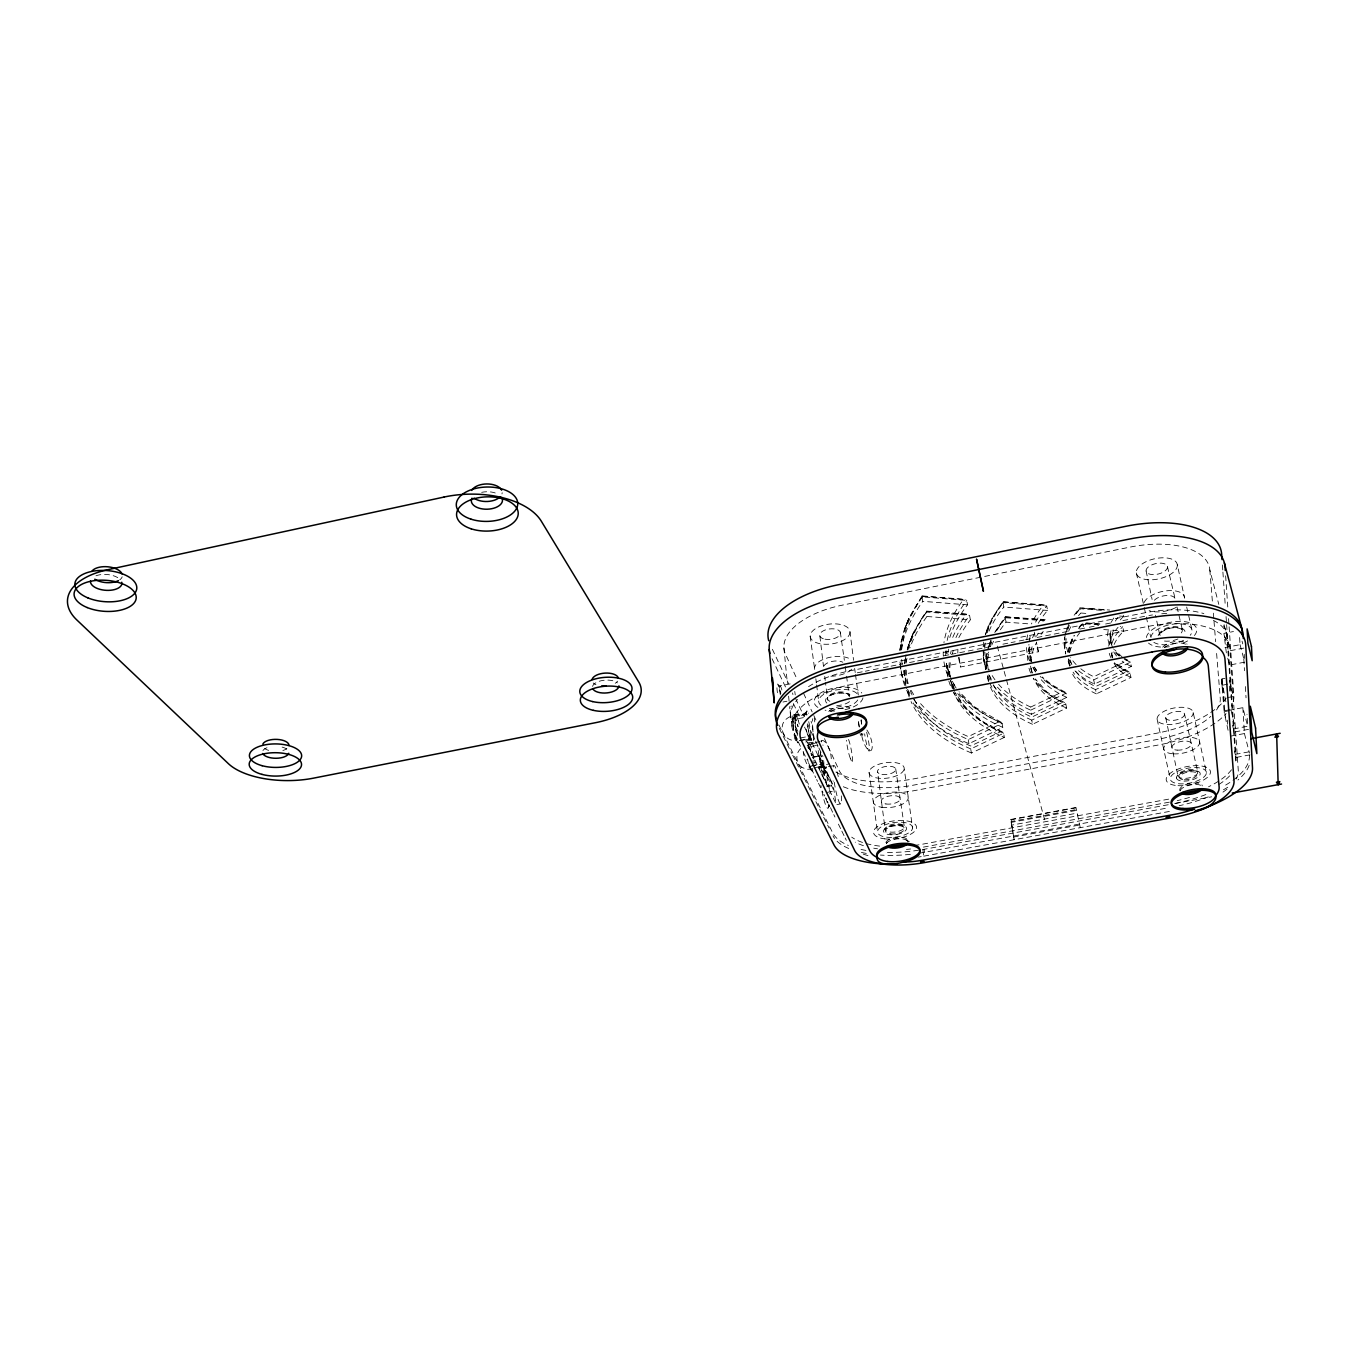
<?xml version="1.0" encoding="UTF-8"?>
<svg xmlns="http://www.w3.org/2000/svg" width="1349" height="1349" viewBox="0 0 1349 1349"><rect width="100%" height="100%" fill="white"/><g stroke="black" fill="none" stroke-linecap="round" stroke-linejoin="round"><path stroke-width="0.75" stroke-dasharray="5 3.75" d="M1065.17 634.064L1064.243 644.788L1065.727 653.995A145.507 67.551 -12.7 0 1 1065.997 638.971M983.708 642.04L983.219 646.491A229.532 107.212 -12.8 0 1 983.708 642.596M986.557 655.176L986.304 670.318A220.713 102.069 -12.6 0 1 987.299 652.022L986.557 655.749L988.277 647.571M904.724 663.826L905.314 658.801M828.859 804.493L828.269 807.292L829.601 805.96A19.442 2.698 80.2 0 1 825.773 797.697M906.022 654.821L904.977 662.022A304.941 141.493 -12.6 0 1 905.398 658.784M904.741 663.286L905.668 657.132M807.275 714.768C797.714 712.744 781.088 716.319 782.201 729.033C782.589 735.593 788.861 741.073 795.438 740.449A12.411 1.13 86 0 0 795.151 721.833A12.411 1.13 86 0 0 793.212 721.934A12.411 1.13 86 0 0 795.455 740.449M1064.344 639.19L1064.665 637.217A145.338 67.72 -12.7 0 0 1065.491 652.14M1068.138 651.854L1072.86 636.846M806.129 713.452L806.398 711.952C803.97 714.65 796.787 716.201 793.499 714.228L798.085 726.74A14.316 2.108 79.9 0 0 795.354 717.432M907.219 650.117L913.475 632.496L926.325 611.097L968.295 614.2M1065.17 634.654L1069.015 623.66M907.253 649.645L909.175 642.866L907.54 648.616A304.941 141.493 -12.6 0 1 926.358 612.041M1038.241 623.305A182.048 84.599 -12.7 0 1 1047.566 610.439L1046.757 606.055L1003.032 602.632A229.532 107.212 -12.8 0 0 985.461 634.755L992.122 618.179L1003.083 601.721M988.261 648.262L990.992 640.067L988.952 645.699M985.444 634.755L988.261 626.172L985.461 634.064M988.8 646.626L990.992 640.067M994.719 632.462L1005.275 616.797M922.058 595.971L908.855 618.297L904.454 629.123L899.935 650.96A314.958 147.648 -12.8 0 1 922.092 596.899M1074.124 615.228L1079.942 607.775L1090.144 608.517M1079.048 627.218L1081.594 624.182M886.344 843.496L887.558 842.164M800.699 748.695C795.151 753.501 795.725 763.18 801.778 767.294M1221.671 679.019L1225.044 678.311M1010.839 819.45L1075.794 807.528M812.789 757.059L814.341 756.722M998.968 721.799L968.278 736.605A312.024 146.468 -12.8 0 1 918.281 700.873M1030.754 707.061L1062.759 691.649A183.683 85.813 -12.8 0 1 1040.197 676.439M913.678 699.22A314.958 147.648 -12.8 0 0 968.346 739.572L1002.088 723.351L1002.796 727.448L968.919 743.687A315.329 147.277 -12.8 0 1 914.302 703.419M1030.703 710.164L1065.997 693.201L1066.789 697.349L1031.445 714.279L1030.703 710.164A229.532 107.212 -12.8 0 1 995.815 685.309M1078.525 670.689A145.338 67.72 -12.7 0 0 1093.668 679.896L1130.479 662.19L1131.373 666.406L1094.545 684.061A145.507 67.551 -12.7 0 1 1073.602 669.34M1065.794 703.891L1031.749 720.147L1032.491 724.295L1066.587 708.073L1065.794 703.891A174.864 80.755 -12.6 0 1 1035.594 679.643M1130.074 673.168L1095.557 689.643L1096.4 693.841L1130.968 677.4L1130.074 673.168A91.681 42.274 -12.5 0 1 1115.185 662.19M1004.331 737.397L971.398 753.062L970.724 748.965L1003.605 733.266L1004.331 737.397A258.57 119.285 -12.6 0 1 953.861 692.593M829.331 805.994L829.601 805.96M807.14 745.441L820.243 741.157M818.168 767.261L829.416 763.635M812.587 769.048L806.331 769.352L801.441 767.058M980.689 577.237L842.164 605.178A72.644 35.883 -7.9 0 0 785.556 654.299L796.534 678.075M984.686 576.428L1130.226 547.07A75.308 36.794 -12.2 0 1 1209.817 569.919L1218.805 604.386M811.896 765.726L822.013 763.905A2.074 1.838 -23.8 0 1 823.362 764.714L823.446 764.866M782.976 702.02L786.939 701.227M857.306 672.78L863.309 671.6M865.316 671.212L869.312 670.419M873.326 669.644L881.352 668.059M883.359 667.671L889.396 666.473M891.065 666.153L902.7 663.86M909.53 662.528L915.566 661.33M917.59 660.943L923.643 659.745M925.667 659.357L931.737 658.16M933.761 657.772L941.855 656.17M943.878 655.783L949.966 654.585M951.129 654.349L966.204 651.398M968.228 650.994L974.332 649.796M977.131 649.24L992.679 646.188M1002.897 644.181L1009.018 642.984M1011.076 642.579L1015.156 641.77M1019.254 640.96L1023.992 640.033M1025.611 639.713L1030.484 638.768M1037.061 637.47L1042.17 636.458M1045.593 635.784L1052.102 634.502M1054.176 634.097L1060.348 632.883M1062.422 632.479L1069.538 631.079M1079.841 629.056L1087.193 627.622M1089.267 627.218L1098.592 625.38M1105.624 623.997L1110.8 622.985M1122.874 620.607L1129.787 619.242M1131.524 618.904L1136.701 617.893M1139.736 617.286L1145.368 616.189M958.498 657.536L960.488 666.996L1038.376 651.769L1036.352 642.057M790.16 683.909L779.503 685.983L778.103 685.022L780.767 693.251A10.404 1.585 79.8 0 0 777.395 684.128A10.404 1.585 79.8 0 0 777.766 694.701M795.792 738.004A14.384 2.125 79.9 0 1 792.335 719.759A14.384 2.125 79.9 0 1 794.173 714.869A2.125 1.855 -25.5 0 0 796.45 716.319L806.078 714.447A2.125 1.855 -25 0 0 807.916 712.221L808.422 713.284M1226.359 652.899L1223.931 633.389L1233.458 631.534M803.38 717.634L797.613 718.764A2.108 1.855 -25.5 0 1 795.337 717.263L794.173 714.818M1224.976 647.571L1240.051 644.67L1239.562 636.526M1243.862 648.076L1228.517 651.027L1223.931 633.389M800.513 737.937L808.27 736.453A2.142 1.889 -19.1 0 1 810.597 737.97L811.592 740.129A2.125 1.872 -25.4 0 0 809.299 738.611L808.27 736.453A11.618 1.669 80.1 0 1 807.478 734.412M799.637 740.466L809.299 738.611M799.738 740.719L809.754 738.814M815.42 743.114L809.788 744.193A2.057 1.821 -25.5 0 1 807.545 742.726A13.355 1.922 80 0 0 806.904 741.68A14.097 2.023 80 0 0 806.011 742.27M1244.655 662.157L1229.512 665.074L1227.506 657.351M816.499 745.424L810.884 746.503A2.057 1.821 -25.5 0 1 808.658 745.036L807.545 742.726M817.713 756.064L819.197 755.845M818.776 768.137C821.963 764.765 827.257 770.363 823.716 765.659A2.074 1.838 -25.4 0 0 821.457 764.158L812.014 765.945M805.657 740.837L811.744 740.247A14.384 2.023 79.9 0 0 813.481 737.262A14.384 2.023 79.9 0 0 811.086 721.277M813.43 742.254L807.174 742.81L810.833 751.899L809.535 747.312L809.838 748.257M1222.818 685.14L1230.221 683.606M814.897 767.648L822.435 766.215A11.281 1.568 80.2 0 0 822.823 766.923M1227.472 697.618L1233.155 696.556L1229.243 679.913M1224.673 710.67L1230.187 709.625M1228.686 710.333L1242.851 707.669L1247.825 726.841M826.701 786.652L833.26 785.405L835.975 803.633L821.963 774.461L819.383 756.131L812.638 757.43L815.268 762.91M1228.062 730.281L1224.116 711.732L1229.344 710.754M827.325 792.335L834.104 791.054L820.175 761.814L813.194 763.146L812.823 759.335M1233.441 728.915L1247.673 726.251L1246.982 714.245M836.869 804.594L840.494 803.92M1248.483 729.371L1234.234 732.035L1232.548 725.408M1230.608 736.132L1244.419 733.552L1242.851 707.669M826.6 766.991L821.592 767.362L827.038 785.86A21.449 2.985 80.2 0 0 821.929 767.379A21.449 2.985 80.2 0 0 819.551 772.336M828.471 766.637L834.137 765.591M1235.262 754.378L1249.157 751.815L1249.376 755.76A83.621 34.568 -11 0 1 1222.565 786.838M1249.95 754.867L1236.038 757.447L1234.386 750.955M1010.721 819.787L1076.013 807.815L1076.62 810.378L1011.514 822.317L1010.721 819.787L1014.161 839.719L1011.514 822.317M1168.639 799.148L922.025 844.272A67.416 28.127 -7.9 0 1 916.224 845.216M1169.313 802.166L922.48 847.273L923.778 856.16A67.517 27.823 -7.9 0 1 917.961 857.121M887.457 852.383A80.923 33.776 -7.9 0 0 924.099 849.297L1169.398 804.527M1174.675 803.549L1211.672 796.804M919.327 853.158A81.041 33.725 -7.9 0 0 924.537 852.281L1168.065 807.882M1013.335 837.088L1079.605 825.015L1080.245 827.679L1076.013 807.815M923.778 856.16L938.752 853.445M940.624 853.091L1171.236 811.12M821.457 764.158L822.435 766.215M1005.376 616.712L1045.964 619.798M805.134 739.775L814.813 739.1M1003.184 601.654L1013.521 602.497M922.176 595.904L965.867 599.411M1000.317 629.814A220.966 101.799 -12.5 0 1 1006.067 622.142L1031.074 624.031M1103.735 629.561L1123.616 631.062L1122.688 626.712L1120.226 626.526M926.948 616.493L970.319 619.764L969.577 615.329L926.24 612.024L926.948 616.493A305.312 141.122 -12.6 0 0 909.968 647.874M1099.924 623.963L1086.569 622.934M1005.983 617.066L1044.075 619.967A176.652 81.716 -12.6 0 0 1041.681 622.985M1085.641 623.154L1099.233 624.182M927.151 611.384L966.424 614.368A259.935 120.601 -12.6 0 0 951.45 640.573M995.495 631.787A220.713 102.069 -12.6 0 1 1005.275 617.724L1044.649 620.725M1085.338 623.862L1097.833 624.823M1013.166 602.463L1045.829 605.094M1089.756 608.483L1109.687 610.052M1104.78 609.984L1080.583 608.079A142.859 66.674 -12.7 0 0 1074.883 615.414M922.918 596.309L963.506 599.496A268.434 125.811 -12.8 0 0 943.946 642.68M1101.357 610.338L1079.959 608.669L1080.836 613.019A145.507 67.551 -12.7 0 0 1078.559 615.616M1047.583 610.439L1003.825 607.033L1003.032 602.632M1080.836 613.019L1087.547 613.542M1119.619 616.038L1123.532 616.341L1122.621 612.008M967.503 604.824L922.665 601.334L921.974 596.882L966.744 600.389L967.503 604.824A267.018 124.462 -12.7 0 0 948.971 640.269M1002.391 731.967L984.703 722.727L970.285 711.952L963.995 705.493L955.598 693.184M1001.245 722.271L974.45 706.809L959.055 691.615M1064.513 702.593L1047.043 692.121L1035.273 678.884M1065.103 692.121L1052.153 684.988L1042.17 676.979M1129.18 672.072L1116.803 663.809M1123.481 657.756L1129.551 661.111M909.277 841.692L906.039 839.887L907.405 840.899M1122.334 657.182L1114.544 649.645M811.103 739.235L811.525 739.792M811.356 739.488L807.309 725.762M810.951 739.134L811.744 740.247M1034.329 666.996L1036.69 670.419M952.327 681.279L955.8 687.316M824.846 767.733L824.222 766.536M778.946 725.037L832.687 832.839A80.923 33.776 -7.9 0 0 848.386 845.452M779.267 728.325L791.796 753.433M792.723 755.271L795.438 760.684M796.332 762.505L829.112 828.067M800.429 746.301L793.617 732.322A75.375 34.77 -7.7 0 1 852.72 684.196L1147.611 626.492A78.175 35.698 -11.7 0 1 1229.799 648.127L1238.298 770.616A69.777 28.481 -10.9 0 1 1236.173 778.946M803.11 751.798L807.09 759.925M808.388 762.607L813.565 773.196M814.83 775.81L815.74 777.682M816.651 779.537L817.561 781.408M818.472 783.246L822.941 792.403M823.817 794.207L824.694 796.011M825.571 797.815L826.448 799.603M827.325 801.39L828.185 803.161M832.603 812.216L828.961 804.341M833.783 814.627L834.947 817.022M838.42 824.121L840.697 828.809M841.827 831.119L844.086 835.739M845.199 838.033L846.312 840.309M795.809 738.257A13.743 2.023 79.9 0 0 796.719 740.567L797.782 742.726A14.316 2.108 79.9 0 0 799.266 743.822M811.204 770.195L810.209 768.154A2.074 1.838 -25.9 0 1 811.12 766.333M797.866 731.411L791.93 719.152A75.24 35.125 -7.7 0 1 791.205 705.982M797.815 733.94L792.251 722.457A75.375 35.074 -7.7 0 1 797.546 699.457M796.45 716.319L797.613 718.764A11.585 1.72 80.1 0 1 798.406 720.788M772.066 658.75L785.489 686.961M793.364 703.537L800.311 718.174M804.56 727.111L826.347 772.96A78.495 34.72 -8.1 0 0 833.446 781.223M819.315 755.963L833.26 785.405M772.387 649.291L788.592 683.69M795.64 698.63L804.173 716.757M807.511 723.84L814.863 739.437M815.673 741.157L818.05 746.233M818.86 747.919L821.221 752.927M806.297 714.903L806.078 714.447A12.276 1.754 80.1 0 0 804.493 716.623M821.221 740.786L821.76 741.95M803.599 693.369L812.149 711.901M813.818 715.543L816.314 720.939M824.458 738.577L839.196 770.515A65.207 28.835 -8 0 0 913.189 785.202L1157.897 739.336A67.349 29.493 -11.3 0 0 1210.829 716.336M823.531 765.068L820.377 752.978M850.308 758.408L851.337 760.718M954.552 691.362L950.59 680.351A258.266 119.606 -12.6 0 0 953.17 688.327M951.467 679.761L946.222 663.506L948.516 672.46L946.442 663.995L947.133 668.261M1031.951 662.308L1030.889 659.459A181.828 84.818 -12.8 0 1 1028.933 644.367M1112.605 647.874L1110.463 640.842L1111.795 644.788M1112.571 657.03L1111.323 653.388L1112.217 657.688A91.799 42.156 -12.5 0 1 1112.132 651.162M824.172 773.331L823.564 771.409L825.048 776.501M1031.631 661.566L1030.063 656.541L1030.838 660.791M1012.34 827.746L1011.531 825.15L1077.126 813.143L1077.75 815.774M1011.362 819.349L1011.969 821.356L1075.794 809.653L1075.305 807.613M824.02 772.859L824.492 774.444M997.265 646.087L1045.188 821.743M1242.041 641.197L1242.749 643.895M1240.051 644.67L1244.453 661.347M1224.099 624.654L1229.799 648.127M1244.419 733.552L1249.494 753.147M1231.081 710.417L1235.397 728.898M810.445 750.466L810.732 751.663M1167.492 566.749A10.91 5.362 -12.6 0 1 1151.979 574.556A10.91 5.362 -12.6 0 1 1150.916 565.282A10.91 5.362 -12.6 0 1 1167.492 566.749L1175.215 599.141M1038.376 651.769L1036.285 642.276M1184.557 714.177A9.595 4.148 -11.5 0 1 1170.848 720.4A9.595 4.148 -11.5 0 1 1170.005 713.233A9.595 4.148 -11.5 0 1 1184.557 714.177L1197.794 772.134A10.033 4.114 -11.2 0 1 1183.377 778.39A10.033 4.114 -11.2 0 1 1182.601 771.274A10.033 4.114 -11.2 0 1 1197.794 772.134L1195.265 770.785L1187.744 771.004L1180.409 773.533L1178.065 776.468L1165.721 717.735M1186.682 607.033L1192.061 630.371M1136.33 572.971L1143.767 605.347M1176.986 606.898L1182.618 630.894L1182.146 629.477C1175.063 625.616 1164.491 628.583 1160.073 633.777L1159.82 635.328L1155.52 615.178M1157.122 719.354L1170.291 779.098M1206.394 772.437A18.363 7.504 -11.2 0 0 1178.655 770.852A18.363 7.504 -11.2 0 0 1179.97 783.836A18.363 7.504 -11.2 0 0 1206.394 772.437L1193.191 712.542A18.363 7.959 -11.5 0 0 1165.384 710.687A18.363 7.959 -11.5 0 0 1166.868 724.447A18.363 7.959 -11.5 0 0 1193.191 712.542M1177.306 564.793A20.91 10.286 -12.6 0 1 1147.527 579.699A20.91 10.286 -12.6 0 1 1145.605 561.909A20.91 10.286 -12.6 0 1 1177.306 564.793L1184.456 597.32M1144.188 607.286L1145.874 615.06M1146.313 616.999L1150.545 636.441M1222.228 687.636L1221.57 679.272L1225.904 702.02M811.019 752.911L811.558 755.541M1146.11 571.015L1152.097 599.462M1034.261 632.057L1035.358 637.807M1083.416 626.594L1082.825 623.676A135.878 62.695 -12.5 0 0 1078.762 628.482A133.585 61.734 -12.5 0 1 1082.404 624.098M1093.702 679.879L1094.545 684.061M1005.241 617.724L1006.05 622.142M983.033 650.336L984.197 662.19M983.472 657.924L985.748 669.576A229.802 106.942 -12.7 0 1 983.977 650.791M907.557 839.972L907.928 842.113M968.245 739.623L968.919 743.687M905.921 684.027L904.471 668.784A304.941 141.493 -12.6 0 0 905.887 683.37M901.84 675.613L899.85 661.263A314.958 147.648 -12.8 0 0 910.794 694.92M895.685 768.728L904.37 827.004A9.662 4.013 -7.7 0 1 889.851 832.029A9.662 4.013 -7.7 0 1 890.104 825.015A9.662 4.013 -7.7 0 1 904.37 827.004L900.845 825.15L893.156 825.419L886.124 828.084L885.281 830.461L877.626 772.134M924.099 849.297L924.537 852.281M957.874 649.206L957.841 653.034M959.055 657.216L960.488 666.996M869.076 772.303L877.491 831.726M912.582 827.966A17.672 7.318 -7.7 0 0 886.546 824.29A17.672 7.318 -7.7 0 0 885.973 837.105A17.672 7.318 -7.7 0 0 912.582 827.966L904.201 768.559A17.689 7.757 -7.8 0 0 878.098 764.495A17.689 7.757 -7.8 0 0 877.626 778.086A17.689 7.757 -7.8 0 0 904.201 768.559M840.309 632.108L844.356 660.285M854.642 668.396L855.215 672.493M855.485 674.551L858.284 695.055M845.216 666.288L846.295 674.23M846.565 676.22L849.28 696.084L848.201 694.6C842.164 691.835 831.726 692.408 827.19 698.698L827.611 700.08L825.47 682.442M791.947 726.167L789.637 706.64M810.176 636.256L814.56 668.497M850.005 632.023A20.05 9.983 -7.5 0 1 820.259 643.76A20.05 9.983 -7.5 0 1 820.007 626.391A20.05 9.983 -7.5 0 1 850.005 632.023L853.58 660.268M824.728 676.456L825.217 680.452M815.841 678.766L816.364 682.864M816.617 684.921L818.691 701.345M819.905 636.172L823.48 666.473M783.904 647.942L787.394 683.589M788.609 696.168L789.435 704.549M1209.817 569.919L1212.38 601.35M1213.341 613.171L1213.847 619.376M1214.016 621.451L1215.651 641.652M1216.613 653.456L1220.255 698.293A67.349 29.493 -11.3 0 1 1216.494 709.996M1222.194 678.935L1225.347 717.483M1221.57 679.373L1224.116 711.732M1227.286 720.181L1227.59 724.228M1229.327 686.101L1229.765 692.189M1222.413 564.961L1222.784 570.29M1222.902 572.06L1225.33 606.274M1226.056 616.56L1226.494 622.665M1226.629 624.671L1236.308 761.376A69.777 28.751 -11 0 1 1236.224 764.023M1225.634 575.838L1227.877 608.618M1228.568 618.618L1228.99 624.756M1229.124 626.813L1233.863 695.713A81.075 35.512 -11.3 0 1 1231.452 706.083M1244.216 654.248L1244.453 658.43M1243.795 658.902L1244.486 670.723M1245.397 686.557L1246.038 697.804M814.391 738.544A12.394 1.231 86 0 1 812.452 718.747M814.24 718.123A12.394 1.231 86 0 1 814.762 721.917M812.941 768.896A12.074 4.351 72 0 1 807.056 764.293A12.074 4.351 72 0 1 803.329 751.713M807.629 746.874A12.074 4.351 72 0 1 814.155 760.887M822.907 756.62A12.107 4.266 72 0 1 822.435 755.491M821.339 740.989A12.107 4.266 72 0 1 828.101 746.537A12.107 4.266 72 0 1 831.119 760.887M843.31 786.737A78.495 34.72 -8.1 0 0 915.263 790.463L1158.69 744.935A81.075 35.512 -11.3 0 0 1226.123 713.621M835.925 772.033A78.023 34.889 -8.1 0 0 913.543 778.896L1156.211 733.316A80.586 35.681 -11.4 0 0 1226.19 698.091M1230.811 683.943A80.586 35.681 -11.4 0 1 1229.951 690.705M1131.373 666.406A98.157 45.529 -12.7 0 1 1122.149 661.145M1116.601 656.002A98.157 45.529 -12.7 0 1 1112.841 650.066M1111.121 643.372A98.157 45.529 -12.7 0 1 1115.185 627.218M1120.277 619.95A98.157 45.529 -12.7 0 1 1123.532 616.341M1070.516 665.31A145.507 67.551 -12.7 0 1 1068.088 660.993M1068.627 631.231A145.507 67.551 -12.7 0 1 1071.258 626.02M1066.772 697.366A182.048 84.599 -12.7 0 1 1038.949 677.063M1035.442 671.987A182.048 84.599 -12.7 0 1 1032.71 666.558M1030.805 660.808A182.048 84.599 -12.7 0 1 1030.029 645.547M1002.863 727.415A267.018 124.462 -12.7 0 1 957.706 693.538M954.552 688.614A267.018 124.462 -12.7 0 1 950.691 680.807M949.207 676.709A267.018 124.462 -12.7 0 1 946.425 661.077M946.56 653.742A267.018 124.462 -12.7 0 1 946.846 650.774M908.855 694.701A315.329 147.277 -12.8 0 1 906.595 690.115M904.656 685.393A315.329 147.277 -12.8 0 1 900.424 660.454M901.267 650.049A315.329 147.277 -12.8 0 1 922.8 601.35M865.94 850.41A80.923 33.776 -7.9 0 1 859.515 849.061M1205.854 794.544A83.621 34.568 -11 0 1 1171.354 804.156M1235.448 760.971A69.659 28.784 -11 0 0 1235.532 758.323L1226.747 634.789A78.04 36.052 -11.8 0 0 1222.514 624.638M1231.485 769.773A69.659 28.784 -11 0 1 1208.552 786.771M879.599 846.093A67.416 28.127 -7.9 0 1 851.708 837.139M808.54 686.658A75.24 35.125 -7.7 0 1 850.865 670.622L1144.626 612.834A78.04 36.052 -11.8 0 1 1203.864 613.61M792.942 694.651A8.229 1.197 79.8 0 1 792.571 692.914M794.73 691.447A8.229 1.197 79.8 0 1 795.236 694.904M841.321 795.876A19.459 2.58 80.1 0 1 839.179 802.2A19.459 2.58 80.1 0 1 833.969 780.278M833.26 767.058A19.459 2.58 80.1 0 1 838.808 778.98M910.609 848.993A67.534 28.093 -7.9 0 1 906.444 849.381M877.524 848.791A67.534 28.093 -7.9 0 1 873.714 848.184M863.444 845.671A67.534 28.093 -7.9 0 1 855.249 842.181M1148.926 615.532A78.175 36.018 -11.8 0 1 1152.501 614.942M1161.742 613.795A78.175 36.018 -11.8 0 1 1167.357 613.373M1213.324 620.355A78.175 36.018 -11.8 0 1 1227.607 638.094M910.373 854.339A81.041 33.725 -7.9 0 1 880.408 855.064M866.311 853.411A81.041 33.725 -7.9 0 1 859.886 852.079M848.723 848.47A81.041 33.725 -7.9 0 1 833.008 835.891M812.773 770.296A13.928 2.007 80 0 1 811.187 769.992M808.675 745.204A13.928 2.007 80 0 1 811.542 755.558M826.279 767.092A13.945 1.905 80 0 1 824.661 767.514M822.89 744.935A13.945 1.905 80 0 1 823.025 745.39M821.339 763.888A12.04 1.686 80.2 0 1 817.73 745.289M809.366 743.468A11.281 1.619 80.2 0 1 809.788 744.193L810.884 746.503A12.006 1.72 80.2 0 1 814.122 760.549M811.069 766.063A2.074 1.838 -25.5 0 0 810.193 767.176A2.074 1.872 -13.1 0 0 810.074 767.918A14.097 2.023 80 0 1 807.511 758.931M808.355 748.678A12.04 1.737 80.2 0 1 809.147 743.383M823.598 765.389A14.114 1.939 80 0 1 820.226 751.983M823.666 760.566A12.023 1.669 80.2 0 1 823.042 767.008M797.782 742.726A2.125 1.872 -25.9 0 1 797.849 742.001M807.478 734.176A12.276 1.754 80.1 0 1 805.657 726.723M797.579 735.424A12.259 1.821 80.1 0 1 794.865 720.197A12.259 1.821 80.1 0 1 796.466 716.353M808.726 721.664A12.259 1.754 80.1 0 1 810.934 735.778A12.259 1.754 80.1 0 1 809.4 738.814M796.753 740.567A2.142 1.855 -33.1 0 1 796.854 739.808M796.821 739.808A2.125 1.872 -26.5 0 1 797.563 738.78M810.58 737.97A13.743 1.939 79.9 0 1 809.653 735.576M809.636 735.323A14.401 2.04 79.9 0 1 807.208 724.969M806.095 715.088A14.401 2.04 79.9 0 1 807.933 712.255M798.406 721.007A12.242 1.804 80.1 0 1 799.283 724.076M1160.123 635.497A11.45 5.329 -12.2 0 1 1173.208 626.661A11.45 5.329 -12.2 0 1 1180.139 634.03M1158.15 635.699A13.743 6.391 -12.2 0 1 1174.372 627.47A13.743 6.391 -12.2 0 1 1184.473 634.013M1177.93 638.971A13.743 6.391 -12.2 0 1 1162.568 640.691M1144.171 602.48A20.758 9.932 -12.4 0 1 1166.632 590.795A20.758 9.932 -12.4 0 1 1184.456 598.231M1176.143 607.387A20.758 9.932 -12.4 0 1 1149.129 610.625M1150.95 637.487A20.943 9.747 -12.2 0 1 1176.143 623.862A20.943 9.747 -12.2 0 1 1190.223 635.278M1183.613 640.269A20.943 9.747 -12.2 0 1 1153.867 642.343M1154.373 600.221A11.348 5.43 -12.4 0 1 1166.143 595.533A11.348 5.43 -12.4 0 1 1175.114 598.669M952.428 688.664A258.57 119.285 -12.6 0 1 950.455 680.571M949.949 676.439A258.57 119.285 -12.6 0 1 950.91 659.509M952.293 653.725A258.57 119.285 -12.6 0 1 953.187 650.825M958.835 637.605A258.57 119.285 -12.6 0 1 970.42 619.781M1003.673 733.232A258.266 119.606 -12.6 0 1 954.89 692.155M949.763 676.271A258.266 119.606 -12.6 0 1 949.511 659.459M950.505 653.709A258.266 119.606 -12.6 0 1 951.197 650.808M955.935 637.622A258.266 119.606 -12.6 0 1 969.661 615.329M971.482 753.012A305.312 141.122 -12.6 0 1 911.064 701.598M909.192 697.045A305.312 141.122 -12.6 0 1 906.528 687.67M905.735 682.881A305.312 141.122 -12.6 0 1 905.331 669.829M906.056 663.152A305.312 141.122 -12.6 0 1 907.017 658.11M970.808 748.914A304.941 141.493 -12.6 0 1 912.599 701.75M909.766 695.831A304.941 141.493 -12.6 0 1 907.051 688.108M908.181 683.707A302.227 140.481 -12.6 0 1 906.258 669.391M906.477 661.937A302.227 140.481 -12.6 0 1 906.73 659.408M908.602 649.291A302.227 140.481 -12.6 0 1 927.083 611.367M948.836 680.975A259.935 120.601 -12.6 0 0 949.443 682.948A259.868 120.533 -12.6 0 0 951.669 688.749M947.841 676.945A259.935 120.601 -12.6 0 1 946.694 662.292M947.74 653.523A259.935 120.601 -12.6 0 1 948.735 649.071M914.15 699.322A302.109 140.363 -12.6 0 0 970.69 745.997L1000.57 731.698A259.868 120.533 -12.6 0 1 953.507 692.492M912.059 694.988A302.109 140.363 -12.6 0 1 910.288 690.553M1030.552 666.102A174.864 80.755 -12.6 0 0 1031.951 671.751L1032.676 673.724L1031.176 668.952L1031.968 673.252A175.066 80.552 -12.5 0 1 1030.973 667.519M1030.029 660.302A174.864 80.755 -12.6 0 1 1032.541 645.378M1036.538 636.239A174.864 80.755 -12.6 0 1 1038.292 633.17M1066.57 708.09A175.066 80.552 -12.5 0 1 1033.756 678.732M1030.906 661.684A175.066 80.552 -12.5 0 1 1035.813 643.658M1041.057 634.485A175.066 80.552 -12.5 0 1 1043.199 631.433M1031.749 720.13A220.713 102.069 -12.6 0 1 990.284 684.145M988.901 680.823A220.713 102.069 -12.6 0 1 986.895 673.876M989.525 644.485A220.713 102.069 -12.6 0 1 991.026 640.691M1032.508 724.278A220.966 101.799 -12.5 0 1 989.643 685.09M988.497 681.667A220.966 101.799 -12.5 0 1 987.046 674.635M986.659 667.418A220.966 101.799 -12.5 0 1 989.036 652.629M991.785 645.075A220.966 101.799 -12.5 0 1 993.539 641.281M993.437 684.938A218.167 101.04 -12.6 0 0 1031.766 717.095L1062.658 702.323A176.652 81.716 -12.6 0 1 1033.25 678.21M991.178 680.132A218.167 101.04 -12.6 0 1 989.458 675.158M988.328 670.183A218.167 101.04 -12.6 0 1 988.632 652.107M990.014 646.441A218.167 101.04 -12.6 0 1 991.869 641.062M997.147 630.152A218.167 101.04 -12.6 0 1 1006.017 617.218M1030.619 672.982A176.652 81.716 -12.6 0 1 1028.478 666.136M1027.719 660.386A176.652 81.716 -12.6 0 1 1030.164 643.658M1032.508 637.824A176.652 81.716 -12.6 0 1 1035.61 631.922M1112.706 657.992A91.681 42.274 -12.5 0 1 1111.02 650.151M1111.981 643.507A91.681 42.274 -12.5 0 1 1122.705 626.712M1130.968 677.4A91.799 42.156 -12.5 0 1 1113.6 662.275M1114.105 644.485A91.799 42.156 -12.5 0 1 1123.616 631.062M1095.54 689.659A135.878 62.695 -12.5 0 1 1073.096 672.19M1069.926 666.069A135.878 62.695 -12.5 0 1 1068.223 659.408L1069.487 665.968A136.047 62.526 -12.5 0 1 1068.813 659.088M1068.121 652.444A135.878 62.695 -12.5 0 1 1073.871 635.716M1096.383 693.858A136.047 62.526 -12.5 0 1 1071.662 672.443M1069.774 652.039A136.047 62.526 -12.5 0 1 1079.638 632.85M1114.409 662.764A93.536 43.202 -12.5 0 0 1126.887 671.6L1095.607 686.54A133.585 61.734 -12.5 0 1 1074.58 669.745M1111.036 657.958A93.536 43.202 -12.5 0 1 1108.962 651.938A93.553 43.202 -12.5 0 1 1108.827 651.129M1071.882 664.753A133.585 61.734 -12.5 0 1 1069.841 657.267M1069.605 652.764A133.585 61.734 -12.5 0 1 1074.58 635.396M1108.76 646.171A93.553 43.202 -12.5 0 1 1118.051 627.319M913.695 694.6A312.024 146.468 -12.8 0 1 911.047 690.266M907.658 683.538A312.024 146.468 -12.8 0 1 905.803 678.918A312.159 146.586 -12.8 0 1 903.054 669.357M998.934 721.816A268.367 125.744 -12.8 0 1 959.257 693.875M953.777 686.675A268.367 125.744 -12.8 0 1 950.387 680.992M947.639 675.09A268.367 125.744 -12.8 0 1 946.172 671.026A268.434 125.811 -12.8 0 1 943.76 660.521M1002.155 723.317A266.714 124.766 -12.8 0 1 959.695 692.897M956.188 688.125A266.714 124.766 -12.8 0 1 952.445 681.835M950.016 676.557A266.714 124.766 -12.8 0 1 946.071 661.128M945.683 655.31A266.714 124.766 -12.8 0 1 945.767 650.909M947.15 640.455A266.714 124.766 -12.8 0 1 966.828 600.406M902.194 664.433A312.159 146.586 -12.8 0 1 901.688 659.408M901.773 649.088A312.159 146.586 -12.8 0 1 922.851 596.292M943.322 656.17A268.434 125.811 -12.8 0 1 943.221 651.736M991.262 679.087A229.532 107.212 -12.8 0 1 987.637 672.426M986.186 668.935A229.532 107.212 -12.8 0 1 983.101 654.147M1065.963 693.217A181.828 84.818 -12.8 0 1 1042.423 677.603M1036.319 670.335A181.828 84.818 -12.8 0 1 1034.666 667.755M1029.236 641.247A181.828 84.818 -12.8 0 1 1030.501 634.957M1035.61 622.176A181.828 84.818 -12.8 0 1 1046.723 606.055M984.905 652.191A226.902 106.149 -12.8 0 0 986.76 663.101A226.885 106.133 -12.8 0 0 989.289 670.015M984.821 648.414A226.902 106.149 -12.8 0 1 985.208 642.647M987.232 632.782A226.902 106.149 -12.8 0 1 1003.808 602.042L1043.435 605.161A183.683 85.813 -12.8 0 0 1031.429 623.946M1035.813 671.549A183.683 85.813 -12.8 0 1 1032.238 666.355M1029.489 660.858A183.683 85.813 -12.8 0 1 1026.42 644.535M1026.774 639.814A183.683 85.813 -12.8 0 1 1028.022 633.356M1030.737 707.078A226.885 106.133 -12.8 0 1 998.614 684.348M994.955 679.761A226.885 106.133 -12.8 0 1 991.852 674.989M1031.462 714.279A229.802 106.942 -12.7 0 1 991.987 683.302M990.048 680.031A229.802 106.942 -12.7 0 1 986.912 673.185M984.45 646.913A229.802 106.942 -12.7 0 1 985.192 643.018M989.053 631.147A229.802 106.942 -12.7 0 1 1003.841 607.033M1071.157 663.135A145.338 67.72 -12.7 0 1 1068.391 658.953M1066.722 629.494A145.338 67.72 -12.7 0 1 1067.784 626.914M1075.625 613.862A145.338 67.72 -12.7 0 1 1079.925 608.669M1080.785 668.767A142.859 66.674 -12.7 0 0 1093.769 676.709L1127.123 660.639A100.028 46.659 -12.7 0 1 1124.29 659.206M1076.131 664.585A142.859 66.674 -12.7 0 1 1070.634 657.553M1067.97 652.09A142.859 66.674 -12.7 0 1 1066.081 637.79M1067.599 630.135A142.859 66.674 -12.7 0 1 1069.453 625.143M1130.479 662.19A98.055 45.647 -12.7 0 1 1124.678 659.189M1119.721 655.698A98.055 45.647 -12.7 0 1 1113.6 648.886M1111.323 644.198A98.055 45.647 -12.7 0 1 1111.745 628.364M1115.37 621.08A98.055 45.647 -12.7 0 1 1117.916 617.437M1119.248 656.019A100.028 46.659 -12.7 0 1 1113.195 650.42M1109.451 644.367A100.028 46.659 -12.7 0 1 1108.659 628.651M1111.205 622.311A100.028 46.659 -12.7 0 1 1114.341 617.184M829.854 701.328A10.977 5.177 -7.4 0 1 835.216 692.543A10.977 5.177 -7.4 0 1 849.229 696.573M849.516 701.615A13.17 6.205 -7.4 0 1 836.768 705.561M826.836 703.065A13.17 6.205 -7.4 0 1 832.535 694.297A13.17 6.205 -7.4 0 1 849.954 694.904M851.742 669.171A19.898 9.645 -7.4 0 1 828.893 676.186M814.678 669.391A19.898 9.645 -7.4 0 1 827.713 657.84A19.898 9.645 -7.4 0 1 851 659.459M857.728 699.946A20.066 9.443 -7.4 0 1 829.365 708.495M820.951 705.325A20.066 9.443 -7.4 0 1 831.254 691.059A20.066 9.443 -7.4 0 1 857.812 694.617M823.919 665.968A10.893 5.278 -7.4 0 1 832.215 661.381A10.893 5.278 -7.4 0 1 842.805 662.224M822.081 775.557A19.442 2.698 80.2 0 1 824.694 770.043A19.442 2.698 80.2 0 1 829.939 793.92M828.91 804.577A21.449 2.985 80.2 0 1 825.824 805.437A21.449 2.985 80.2 0 1 820.9 785.287M780.329 694.819A8.212 1.265 80 0 1 779.823 686.051A8.212 1.265 80 0 1 782.201 691.312M1249.14 765.372A83.739 34.501 -11 0 1 1237.927 780.009M1227.759 787.26A83.739 34.501 -11 0 1 1221.739 790.683M1208.299 796.854A83.739 34.501 -11 0 1 1179.144 805.741M1229.614 775.911A69.777 28.751 -11 0 1 1217.877 785.101M1189.514 797.411A69.777 28.751 -11 0 1 1177.239 800.615M850.292 758.239A11.939 1.4 79.1 0 1 846.447 740.297M848.538 739.471A11.922 1.383 79.1 0 1 852.079 754.9A11.922 1.383 79.1 0 1 851.32 760.566M866.901 730.028A12.208 4.064 71.9 0 1 872.23 745.778A12.208 4.064 71.9 0 1 867.508 749.117A12.208 4.064 71.9 0 1 861.505 733.839M866.614 732.17A12.208 1.315 79.1 0 1 869.397 747.582A12.208 1.315 79.1 0 1 867.896 748.83A12.208 1.315 79.1 0 1 864.625 733.822M862.82 733.552A12.377 1.366 79.1 0 1 861.421 733.671M859.549 727.06A12.377 1.366 79.1 0 1 857.947 718.528M860.881 720.096A12.377 1.366 79.1 0 1 861.724 724.379M861.657 733.637A12.377 1.518 86 0 1 860.004 733.434M858.908 726.487A12.377 1.518 86 0 1 858.419 718.747M861.353 719.776A12.377 1.518 86 0 1 861.657 723.266M1180.156 790.699A11.466 4.62 -11.1 0 1 1189.582 785.118A11.466 4.62 -11.1 0 1 1201.537 785.776M1164.524 647.52A13.102 6.003 -12.1 0 1 1185.501 644.181M830.596 711.648A12.546 5.834 -7.4 0 1 845.351 708.259M828.792 711.479A12.546 5.834 -7.4 0 1 839.213 706.758A12.546 5.834 -7.4 0 1 850.882 708.276M886.478 843.277A11.045 4.502 -7.7 0 1 897.49 838.859A11.045 4.502 -7.7 0 1 907.708 841.338A11.045 4.502 -7.7 0 0 897.405 837.324A11.045 4.502 -7.7 0 0 885.787 843.125M1180.038 790.834A11.466 4.637 -11.1 0 1 1189.447 783.533A11.466 4.637 -11.1 0 1 1202.296 785.894M1162.737 647.216A13.085 6.02 -12.1 0 1 1175.687 641.433A13.085 6.02 -12.1 0 1 1187.019 644.215M867.98 855.586A67.517 27.823 -7.9 0 1 861.792 853.58M1227 789.165A69.777 28.481 -10.9 0 1 1221.368 793.178M286.865 748.695A13.22 6.003 0.4 0 1 282.885 750.466M268.653 750.364A13.22 6.003 0.4 0 1 264.691 748.543M502.165 492.689A15.564 8.769 -1.3 0 1 501.963 493.936M122.169 576.799A15.716 7.959 4.3 0 1 119.757 579.817M617.606 681.178A13.254 6.458 -4 0 1 615.228 683.269M595.954 684.685A13.254 6.458 -4 0 1 593.24 682.965M481.677 492.334A15.598 8.735 -1.4 0 1 498.169 494.257M262.937 750.55A13.254 5.969 0.4 0 1 269.328 747.009M282.093 747.093A13.254 5.969 0.4 0 1 288.113 750.314M95.964 575.787A15.75 7.925 4.2 0 1 120.567 579.986M592.548 686.405A13.271 6.425 -4 0 1 603.256 680.351A13.271 6.425 -4 0 1 617.319 682.847M862.955 697.838A24.619 11.585 -7.4 0 1 843.31 710.08M834.711 711.007A24.619 11.585 -7.4 0 1 825.116 710.198M817.899 707.399A24.619 11.585 -7.4 0 1 828.117 689.626A24.619 11.585 -7.4 0 1 861.775 693.015M1146.363 637.537A25.682 11.939 -12.2 0 1 1178.132 621.4A25.682 11.939 -12.2 0 1 1194.202 635.767M1187.609 640.927A25.682 11.939 -12.2 0 1 1179.869 644.333M1169.33 646.727A25.682 11.939 -12.2 0 1 1148.505 643.085M1110.21 633.406L1110.311 640.387L1110.21 633.406M899.968 650.437L901.52 639.73L899.968 650.437M906.477 624.317L904.454 629.73L908.855 618.297L906.477 624.317M911.148 638.296L909.175 643.473L913.475 632.496L911.148 638.296M818.742 755.946L813.396 756.974L827.173 785.624L832.367 784.646L818.742 755.946M780.767 693.251L780.312 691.228L780.717 693.184M897.018 834.373A11.601 4.806 -7.7 0 0 906.427 827.746A11.601 4.806 -7.7 0 0 893.055 825.268A11.601 4.806 -7.7 0 0 883.713 831.911A11.601 4.806 -7.7 0 0 897.018 834.373M881.841 807.309A17.537 7.47 -7.8 0 0 908.214 798.052A17.537 7.47 -7.8 0 0 882.364 794.207A17.537 7.47 -7.8 0 0 881.841 807.309M885.922 803.97A9.595 4.081 -7.8 0 0 900.339 798.895A9.595 4.081 -7.8 0 0 886.158 796.821A9.595 4.081 -7.8 0 0 885.922 803.97M881.959 774.444A9.241 4.047 -7.8 0 0 895.803 769.453A9.241 4.047 -7.8 0 0 882.162 767.362A9.241 4.047 -7.8 0 0 881.959 774.444M1176.446 777.951A12.057 4.924 -11.2 0 0 1188.907 780.666A12.057 4.924 -11.2 0 0 1200.205 773.567A12.057 4.924 -11.2 0 0 1187.727 770.852A12.057 4.924 -11.2 0 0 1176.446 777.951M1173.428 753.838A18.212 7.672 -11.4 0 0 1199.581 742.287A18.212 7.672 -11.4 0 0 1172.045 740.567A18.212 7.672 -11.4 0 0 1173.428 753.838M1177.188 750.128A9.966 4.199 -11.4 0 0 1191.471 743.788A9.966 4.199 -11.4 0 0 1176.379 742.894A9.966 4.199 -11.4 0 0 1177.188 750.128M824.998 639.19A10.472 5.211 -7.5 0 0 840.494 633.035A10.472 5.211 -7.5 0 0 824.795 630.135A10.472 5.211 -7.5 0 0 824.998 639.19M890.441 833.884A9.679 3.996 -7.7 0 0 904.639 828.657A9.679 3.996 -7.7 0 0 890.036 826.954A9.679 3.996 -7.7 0 0 890.441 833.884M884.64 838.842A21.685 8.971 -7.7 0 0 916.544 827.19A21.685 8.971 -7.7 0 0 883.915 823.278A21.685 8.971 -7.7 0 0 884.64 838.842M1178.014 785.658A22.511 9.207 -11.2 0 0 1210.458 771.695A22.511 9.207 -11.2 0 0 1176.48 769.723A22.511 9.207 -11.2 0 0 1178.014 785.658M1184.22 779.756A9.005 3.676 -11.2 0 0 1197.153 774.141A9.005 3.676 -11.2 0 0 1183.528 773.399A9.005 3.676 -11.2 0 0 1184.22 779.756"/><path stroke-width="1.5" d="M1176.143 649.409L1174.018 649.864A25.884 11.753 -12 0 0 1152.198 666.322A25.884 11.753 -12 0 0 1178.065 672.999A25.884 11.753 -12 0 0 1202.954 657.334L1202.954 656.457M838.269 717.162A24.771 9.224 -7.5 0 0 818.034 730.551L818.135 732.305A51.566 23.489 -7.7 0 0 818.421 741.141L869.886 851A46.17 18.785 -7.9 0 0 876.057 856.868L877.154 858.015M1276.643 733.94L1274.974 737.279L1278.498 736.621L1276.643 733.94L1278.178 784.663L1276.407 782.218L1279.796 781.594L1278.178 784.663M1194.961 811.154A22.629 10.927 -11.8 0 0 1216.022 796.163L1216.478 794.679A47.721 19.24 -10.9 0 0 1219.125 787.023L1208.316 666.288A53.488 24.13 -11.6 0 0 1203.763 658.008L1203.004 657.385M837.476 714.987L840.933 714.026A51.566 23.489 -7.7 0 1 859.111 708.765M1194.759 809.164L1191.437 809.99M1191.437 809.973A47.721 19.24 -10.9 0 1 1174.625 814.358L922.244 860.24A46.17 18.785 -7.9 0 1 905.398 862.011L902.194 862.365A21.786 8.752 -13.7 0 1 877.204 857.998M859.128 708.748L1152.215 651.938M1250.776 738.746L1280.167 733.283M1232.227 793.043L1281.55 784.039M1166.008 817.443L1169.954 816.718M839.247 714.7L839.382 714.666A24.788 11.399 -7.4 0 1 866.395 721.395A24.788 11.399 -7.4 0 1 847.678 736.402A24.788 11.399 -7.4 0 1 818.489 731.428L818.489 731.428M1192.921 809.467L1193.039 809.434A22.663 9.038 -11 0 1 1171.438 803.937A22.663 9.038 -11 0 1 1192.212 791.239A22.663 9.038 -11 0 1 1215.887 795.438M903.83 862.045L903.931 862.045A21.82 8.802 -7.7 0 0 919.698 849.921A21.82 8.802 -7.7 0 0 895.281 845.638A21.82 8.802 -7.7 0 0 876.917 857.323M1174.018 649.864L1172.214 649.864A53.488 24.13 -11.6 0 0 1152.231 651.955M1224.369 562.921L1241.636 627.909M769.217 649.51L774.225 702.896L772.319 677.603L772.943 685.629M1222.025 559.599L1221.654 554.186A90.063 44.5 -12.3 0 0 1126.246 526.228L837.544 584.91A86.892 43.387 -7.9 0 0 768.728 640.741M1225.263 570.475L1225.027 566.9A90.653 44.315 -12.2 0 0 1129.079 539.128L839.247 597.759A87.449 43.202 -7.9 0 0 769.925 653.456M1243.323 638.532L1243.12 635.092A93.806 43.235 -11.8 0 0 1144.306 608.534L848.386 666.844A90.467 42.106 -7.7 0 0 777.732 725.273M1242.429 635.075L1242.244 631.787A93.654 43.286 -11.8 0 0 1143.564 605.161L847.948 663.489A90.316 42.173 -7.8 0 0 776.012 718.376M1197.979 791.29A69.659 28.784 -11 0 1 1194.776 792.453M896.259 846.852A67.416 28.127 -7.9 0 1 891.335 846.852M1176.126 649.274A25.867 12.006 -6 0 1 1202.718 656.39M828.741 715.746A24.788 11.399 -7.4 0 0 830.461 735.441A24.788 11.399 -7.4 0 0 866.496 721.159A24.788 11.399 -7.4 0 0 828.741 715.746A12.546 5.834 -7.4 0 0 840.95 718.292A12.546 5.834 -7.4 0 0 852.315 712.947M1201.605 789.755A11.466 4.62 -11.1 0 1 1182.517 793.836M1187.626 648.093A13.102 6.003 -12.1 0 1 1175.114 655.496A13.102 6.003 -12.1 0 1 1162.197 652.579M853.057 712.862A12.546 5.834 -7.4 0 1 842.535 719.759A12.546 5.834 -7.4 0 1 828.708 717.145M907.405 843.648A11.045 4.502 -7.7 0 1 897.625 847.897A11.045 4.502 -7.7 0 1 887.001 846.464M904.977 844.002A11.045 4.502 -7.7 0 1 891.402 846.498M1199.345 789.755A11.466 4.637 -11.1 0 1 1182.635 792.47M1186.209 648.313A13.085 6.02 -12.1 0 1 1174.557 653.843A13.085 6.02 -12.1 0 1 1162.855 652.275M924.116 861.37A81.395 33.556 -7.9 0 1 920.625 861.944M896.596 864.136A81.395 33.556 -7.9 0 1 833.952 844.828L778.643 734.969A90.889 41.937 -7.7 0 1 849.685 676.709L1146.465 618.449A94.261 43.067 -11.7 0 1 1245.7 644.822L1252.496 767.783A84.127 34.349 -10.9 0 1 1195.787 810.766M262.87 744.024A13.22 6.003 0.4 0 1 277.253 739.404A13.22 6.003 0.4 0 1 289.023 745.491M500.108 496.887A15.564 8.769 -1.3 0 1 474.055 498.118M471.728 490.412A15.564 8.769 -1.3 0 1 486.871 483.954A15.564 8.769 -1.3 0 1 501.643 490.21M118.408 580.626A15.716 7.959 4.3 0 1 94.801 579.21M92.036 571.049A15.716 7.959 4.3 0 1 107.971 566.799A15.716 7.959 4.3 0 1 122.068 573.966M606.241 685.966A13.254 6.458 -4 0 1 601.587 685.983M592.093 679.424A13.254 6.458 -4 0 1 605.128 673.1A13.254 6.458 -4 0 1 618.297 677.957M501.643 497.376A15.598 8.735 -1.4 0 1 487.208 509.214A15.598 8.735 -1.4 0 1 471.998 498.169M288.753 753.265A13.254 5.969 0.4 0 1 276.09 758.273A13.254 5.969 0.4 0 1 262.718 753.501M121.764 582.228A15.75 7.925 4.2 0 1 106.571 590.356A15.75 7.925 4.2 0 1 90.501 580.93M618.938 685.848A13.271 6.425 -4 0 1 607.185 692.88A13.271 6.425 -4 0 1 592.767 688.681M444.091 497.039L107.987 569.666A75.611 37.705 3.4 0 0 76.893 620.017L228.403 763.669A65.14 29.459 0.2 0 0 313.491 778.154L595.28 722.744A65.241 31.432 -3.5 0 0 638.735 682.004L541.337 521.237A75.072 40.959 -1.2 0 0 444.091 497.039M1150.275 639.949L855.401 697.349A68.597 31.364 -7.7 0 0 801.491 740.736L854.625 850.426A61.43 25.091 -7.9 0 0 924.116 862.652L1174.743 817.157A63.487 25.682 -10.9 0 0 1234.015 780.835L1224.976 659.324A71.16 32.207 -11.7 0 0 1150.275 639.949M983.421 591.233L976.575 559.312L983.421 591.233M1251.467 646.609L1247.117 628.887L1247.876 643.153L1252.176 660.723L1251.467 646.609M1255.565 728.038L1250.304 706.252L1251.703 732.187L1256.846 753.602L1255.565 728.038M1182.989 808.439A22.646 9.055 -11.1 0 0 1215.685 794.628A22.646 9.055 -11.1 0 0 1181.522 792.774A22.646 9.055 -11.1 0 0 1182.989 808.439M1165.435 672.021A25.867 11.77 -12 0 0 1202.566 654.653A25.867 11.77 -12 0 0 1163.529 651.618A25.867 11.77 -12 0 0 1165.435 672.021M887.76 861.471A21.803 8.819 -7.7 0 0 919.9 849.937A21.803 8.819 -7.7 0 0 887.086 846.177A21.803 8.819 -7.7 0 0 887.76 861.471M261.959 774.377A26.171 11.686 0.3 0 0 301.535 764.647A26.171 11.686 0.3 0 0 262.583 754.142A26.171 11.686 0.3 0 0 261.959 774.377M262.161 765.709A26.12 11.753 0.3 0 0 301.653 755.963A26.12 11.753 0.3 0 0 262.785 745.356A26.12 11.753 0.3 0 0 262.161 765.709M471.189 528.825A30.842 17.115 -1.5 0 0 518.218 513.935A30.842 17.115 -1.5 0 0 472.757 499.164A30.842 17.115 -1.5 0 0 471.189 528.825M470.868 519.112A30.757 17.2 -1.4 0 0 517.746 504.189A30.757 17.2 -1.4 0 0 472.42 489.316A30.757 17.2 -1.4 0 0 470.868 519.112M87.213 607.556A31.128 15.53 4.1 0 0 136.097 598.889A31.128 15.53 4.1 0 0 92.154 580.981A31.128 15.53 4.1 0 0 87.213 607.556M87.921 597.894A31.044 15.598 4.2 0 0 136.671 589.226A31.044 15.598 4.2 0 0 92.862 571.217A31.044 15.598 4.2 0 0 87.921 597.894M593.307 710.333A26.238 12.579 -4 0 0 632.698 697.399A26.238 12.579 -4 0 0 593.526 688.496A26.238 12.579 -4 0 0 593.307 710.333M592.734 701.598A26.171 12.647 -4 0 0 632.023 688.631A26.171 12.647 -4 0 0 592.953 679.643A26.171 12.647 -4 0 0 592.734 701.598"/></g></svg>
